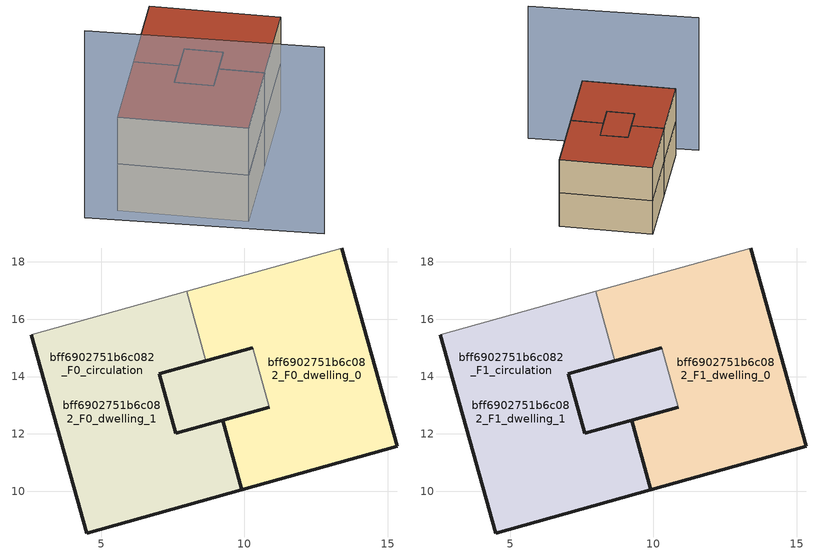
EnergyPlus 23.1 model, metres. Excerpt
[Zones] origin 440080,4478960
bff6902751b6c082_F0_dwelling_0
 floor ground (EU_floor_Construction): 13.4,18.49 15.33,11.56 9.92,10.05 9.24,12.47 10.86,12.93 10.28,15 8.66,14.55 7.98,16.98 z0
 wall outside (EU_wall_Construction): 10.86,12.93 9.24,12.47 9.92,10.05 15.33,11.56 13.4,18.49 z0:3
 wall adiabatic (EU_wall_Construction): 13.4,18.49 7.98,16.98 8.66,14.55 10.28,15 z0:3
 wall to bff6902751b6c082_F0_circulation (EU_wall_Construction): 10.28,15 10.86,12.93 z0:3
bff6902751b6c082_F0_dwelling_1
 floor ground (EU_floor_Construction): 7.98,16.98 8.66,14.55 7.03,14.1 7.61,12.02 9.24,12.47 9.92,10.05 4.5,8.54 2.56,15.46 z0; 10.28,15 10.86,12.93 9.24,12.47 7.61,12.02 7.03,14.1 8.66,14.55 z0
 wall outside (EU_wall_Construction): 2.56,15.46 4.5,8.54 9.92,10.05 9.24,12.47 7.61,12.02 7.03,14.1 8.66,14.55 z0:3
 wall adiabatic (EU_wall_Construction): 8.66,14.55 7.98,16.98 2.56,15.46 z0:3
bff6902751b6c082_F0_circulation
 floor ground (EU_floor_Construction): 7.98,16.98 8.66,14.55 7.03,14.1 7.61,12.02 9.24,12.47 9.92,10.05 4.5,8.54 2.56,15.46 z0; 10.28,15 10.86,12.93 9.24,12.47 7.61,12.02 7.03,14.1 8.66,14.55 z0
 wall outside (EU_wall_Construction): 10.28,15 7.03,14.1 7.61,12.02 10.86,12.93 z0:3
bff6902751b6c082_F1_dwelling_0
 floor to bff6902751b6c082_F0_dwelling_0 (EU_floor_Construction): 13.4,18.49 15.33,11.56 9.92,10.05 9.24,12.47 10.86,12.93 10.28,15 8.66,14.55 7.98,16.98 z3
 wall outside (EU_wall_Construction): 10.86,12.93 9.24,12.47 9.92,10.05 15.33,11.56 13.4,18.49 z3:6
 wall adiabatic (EU_wall_Construction): 13.4,18.49 7.98,16.98 8.66,14.55 10.28,15 z3:6
 wall to bff6902751b6c082_F1_circulation (EU_wall_Construction): 10.28,15 10.86,12.93 z3:6
 roof outside (EU_roof_Construction): 15.33,11.56 13.4,18.49 7.98,16.98 8.66,14.55 10.28,15 10.86,12.93 9.24,12.47 9.92,10.05 z6
bff6902751b6c082_F1_dwelling_1
 floor outside (EU_floor_Construction): 7.98,16.98 8.66,14.55 7.03,14.1 7.61,12.02 9.24,12.47 9.92,10.05 4.5,8.54 2.56,15.46 z3; 10.28,15 10.86,12.93 9.24,12.47 7.61,12.02 7.03,14.1 8.66,14.55 z3
 wall outside (EU_wall_Construction): 2.56,15.46 4.5,8.54 9.92,10.05 9.24,12.47 7.61,12.02 7.03,14.1 8.66,14.55 z3:6
 wall adiabatic (EU_wall_Construction): 8.66,14.55 7.98,16.98 2.56,15.46 z3:6
 roof outside (EU_roof_Construction): 10.86,12.93 10.28,15 8.66,14.55 7.03,14.1 7.61,12.02 9.24,12.47 z6; 9.92,10.05 9.24,12.47 7.61,12.02 7.03,14.1 8.66,14.55 7.98,16.98 2.56,15.46 4.5,8.54 z6
bff6902751b6c082_F1_circulation
 floor to bff6902751b6c082_F0_circulation (EU_floor_Construction): 10.28,15 10.86,12.93 9.24,12.47 7.61,12.02 7.03,14.1 8.66,14.55 z3; 7.98,16.98 8.66,14.55 7.03,14.1 7.61,12.02 9.24,12.47 9.92,10.05 4.5,8.54 2.56,15.46 z3
 wall outside (EU_wall_Construction): 10.28,15 7.03,14.1 7.61,12.02 10.86,12.93 z3:6
 roof outside (EU_roof_Construction): 10.86,12.93 10.28,15 8.66,14.55 7.03,14.1 7.61,12.02 9.24,12.47 z6; 9.92,10.05 9.24,12.47 7.61,12.02 7.03,14.1 8.66,14.55 7.98,16.98 2.56,15.46 4.5,8.54 z6
shading: 1.21,16.77 5.08,4.3 z0:12
[Building]
EU S2 Campaign: North Axis=0; Terrain=City; Solar Distribution=FullExterior
[Site:Location]
Madrid: Latitude=40.5; Longitude=-3.5; Time Zone=1; Elevation=609
[SizingPeriod:WeatherFileDays]
AnnualSizingPeriod: Begin Month=1; Begin Day of Month=1; End Month=12; End Day of Month=31; Day of Week for Start Day=Monday; Use Weather File Daylight Saving Period=No; Use Weather File Rain and Snow Indicators=No
[MATERIAL]
EU_InternalMass_Material: Roughness=MediumRough; Thickness=0.1; Conductivity=1; Density=1800; Specific Heat=900; Thermal Absorptance=0.9; Solar Absorptance=0.7; Visible Absorptance=0.7
[MATERIAL:NOMASS] Roughness=MediumRough; Thermal Absorptance=0.9; Solar Absorptance=0.7; Visible Absorptance=0.7
Name | Thermal Resistance
EU_wall_NoMass | 0.459673
EU_roof_NoMass | 0.495815
EU_floor_NoMass | 0.788942
[CONSTRUCTION]
EU_wall_Construction: EU_wall_NoMass
EU_roof_Construction: EU_roof_NoMass
EU_floor_Construction: EU_floor_NoMass
EU_InternalMass_Construction: EU_InternalMass_Material
[ZONE] Type=1; Multiplier=1; Ceiling Height=autocalculate; Floor Area=autocalculate; Part of Total Floor Area=Yes
Name | Volume
bff6902751b6c082_F0_dwelling_0; bff6902751b6c082_F1_dwelling_0 | 110.445
bff6902751b6c082_F0_dwelling_1; bff6902751b6c082_F1_dwelling_1; bff6902751b6c082_F0_circulation | 132.292
bff6902751b6c082_F1_circulation | 132.291
[INTERNALMASS] Construction=EU_InternalMass_Construction; Surface Area=36.815
Name | Zone or ZoneList
bff6902751b6c082_F0_dwelling_0_EU_InternalMass | bff6902751b6c082_F0_dwelling_0
bff6902751b6c082_F0_dwelling_1_EU_InternalMass | bff6902751b6c082_F0_dwelling_1
bff6902751b6c082_F1_dwelling_0_EU_InternalMass | bff6902751b6c082_F1_dwelling_0
bff6902751b6c082_F1_dwelling_1_EU_InternalMass | bff6902751b6c082_F1_dwelling_1
[OTHEREQUIPMENT] Fuel Type=Electricity; Design Level Calculation Method=Watts/Area; Power per Zone Floor Area=1; Fraction Latent=0; Fraction Radiant=0; Fraction Lost=0; Carbon Dioxide Generation Rate=0; EndUse Subcategory=EU_Step8_InternalGains
Name | Zone or ZoneList or Space or SpaceList | Schedule
EU_Step8_InternalGain_bff6902751b6c082_F0_dwelling_0_f000 | bff6902751b6c082_F0_dwelling_0 | EU_Step8_GainSchedule_bff6902751b6c082_F0_dwelling_0_f000
EU_Step8_InternalGain_bff6902751b6c082_F0_dwelling_1_f000 | bff6902751b6c082_F0_dwelling_1 | EU_Step8_GainSchedule_bff6902751b6c082_F0_dwelling_1_f000
EU_Step8_InternalGain_bff6902751b6c082_F1_dwelling_0_f000 | bff6902751b6c082_F1_dwelling_0 | EU_Step8_GainSchedule_bff6902751b6c082_F1_dwelling_0_f000
EU_Step8_InternalGain_bff6902751b6c082_F1_dwelling_1_f000 | bff6902751b6c082_F1_dwelling_1 | EU_Step8_GainSchedule_bff6902751b6c082_F1_dwelling_1_f000
[ZONEINFILTRATION:DESIGNFLOWRATE] Schedule=EU_AlwaysOn; Design Flow Rate Calculation Method=Flow/Area; Flow Rate per Floor Area=0.0005; Constant Term Coefficient=1; Temperature Term Coefficient=0; Velocity Term Coefficient=0; Velocity Squared Term Coefficient=0
Name | Zone or ZoneList or Space or SpaceList
EU_Circulation_Infiltration_bff6902751b6c082_F0_circulation | bff6902751b6c082_F0_circulation
EU_Circulation_Infiltration_bff6902751b6c082_F1_circulation | bff6902751b6c082_F1_circulation
[ZONEVENTILATION:DESIGNFLOWRATE] Schedule=EU_AlwaysOn; Design Flow Rate Calculation Method=AirChanges/Hour; Air Changes per Hour=0.719161; Ventilation Type=Natural; Fan Pressure Rise=0; Fan Total Efficiency=1; Constant Term Coefficient=1; Temperature Term Coefficient=0; Velocity Term Coefficient=0; Velocity Squared Term Coefficient=0; Minimum Indoor Temperature=-100; Maximum Indoor Temperature=100; Delta Temperature=-100; Minimum Outdoor Temperature=-100; Maximum Outdoor Temperature=100; Maximum Wind Speed=40
Name | Zone or ZoneList or Space or SpaceList
EU_ConstantAir_bff6902751b6c082_F0_dwelling_0 | bff6902751b6c082_F0_dwelling_0
EU_ConstantAir_bff6902751b6c082_F0_dwelling_1 | bff6902751b6c082_F0_dwelling_1
EU_ConstantAir_bff6902751b6c082_F1_dwelling_0 | bff6902751b6c082_F1_dwelling_0
EU_ConstantAir_bff6902751b6c082_F1_dwelling_1 | bff6902751b6c082_F1_dwelling_1
[HVACTEMPLATE:THERMOSTAT] Constant Heating Setpoint=20; Constant Cooling Setpoint=50
EU_HeatOnly_bff6902751b6c082_F0_dwelling_0; EU_HeatOnly_bff6902751b6c082_F0_dwelling_1; EU_HeatOnly_bff6902751b6c082_F1_dwelling_0; EU_HeatOnly_bff6902751b6c082_F1_dwelling_1
[HVACTEMPLATE:ZONE:IDEALLOADSAIRSYSTEM] System Availability Schedule=EU_AlwaysOn; Maximum Heating Supply Air Temperature=50; Minimum Cooling Supply Air Temperature=13; Maximum Heating Supply Air Humidity Ratio=0.0156; Minimum Cooling Supply Air Humidity Ratio=0.0077; Heating Limit=NoLimit; Cooling Limit=NoLimit; Heating Availability Schedule=EU_AlwaysOn; Cooling Availability Schedule=EU_CoolingOff; Dehumidification Control Type=ConstantSensibleHeatRatio; Cooling Sensible Heat Ratio=0.7; Dehumidification Setpoint=60; Humidification Control Type=None; Humidification Setpoint=30; Outdoor Air Method=None; Outdoor Air Flow Rate per Person=0.00944; Outdoor Air Flow Rate per Zone Floor Area=0; Outdoor Air Flow Rate per Zone=0; Demand Controlled Ventilation Type=None; Outdoor Air Economizer Type=NoEconomizer; Heat Recovery Type=None; Sensible Heat Recovery Effectiveness=0.7; Latent Heat Recovery Effectiveness=0.65
Name | Template Thermostat
bff6902751b6c082_F0_dwelling_0 | EU_HeatOnly_bff6902751b6c082_F0_dwelling_0
bff6902751b6c082_F0_dwelling_1 | EU_HeatOnly_bff6902751b6c082_F0_dwelling_1
bff6902751b6c082_F1_dwelling_0 | EU_HeatOnly_bff6902751b6c082_F1_dwelling_0
bff6902751b6c082_F1_dwelling_1 | EU_HeatOnly_bff6902751b6c082_F1_dwelling_1
[SIZING:ZONE] Zone Cooling Design Supply Air Temperature Input Method=SupplyAirTemperature; Zone Cooling Design Supply Air Temperature=13; Zone Heating Design Supply Air Temperature Input Method=SupplyAirTemperature; Zone Heating Design Supply Air Temperature=50; Zone Cooling Design Supply Air Humidity Ratio=0.008; Zone Heating Design Supply Air Humidity Ratio=0.008; Cooling Design Air Flow Method=DesignDay; Cooling Design Air Flow Rate=0; Cooling Minimum Air Flow per Zone Floor Area=0.000762; Cooling Minimum Air Flow=0; Cooling Minimum Air Flow Fraction=0.2; Heating Design Air Flow Method=DesignDay; Heating Design Air Flow Rate=0; Heating Maximum Air Flow per Zone Floor Area=0.002032; Heating Maximum Air Flow=0.141576; Heating Maximum Air Flow Fraction=0.3; Account for Dedicated Outdoor Air System=No; Dedicated Outdoor Air System Control Strategy=NeutralSupplyAir; Dedicated Outdoor Air Low Setpoint Temperature for Design=autosize; Dedicated Outdoor Air High Setpoint Temperature for Design=autosize; Zone Load Sizing Method=Sensible Load Only No Latent Load; Zone Latent Cooling Design Supply Air Humidity Ratio Input Method=HumidityRatioDifference; Zone Cooling Design Supply Air Humidity Ratio Difference=0.005; Zone Latent Heating Design Supply Air Humidity Ratio Input Method=HumidityRatioDifference; Zone Humidification Design Supply Air Humidity Ratio Difference=0.005
bff6902751b6c082_F0_dwelling_0; bff6902751b6c082_F0_dwelling_1; bff6902751b6c082_F1_dwelling_0; bff6902751b6c082_F1_dwelling_1
[SCHEDULE:CONSTANT]
Name | Hourly Value
EU_AlwaysOn | 1
EU_CoolingOff | 0
[SCHEDULE:FILE] Column Number=1; Rows to Skip at Top=0; Number of Hours of Data=8760; Column Separator=Comma; Interpolate to Timestep=No; Minutes per Item=60; Adjust Schedule for Daylight Savings=Yes
Name | File
EU_Step8_GainSchedule_bff6902751b6c082_F0_dwelling_0_f000 | ../../schedules/bff6902751b6c082/bff6902751b6c082_F0_dwelling_0_f000_gain.csv
EU_Step8_GainSchedule_bff6902751b6c082_F0_dwelling_1_f000 | ../../schedules/bff6902751b6c082/bff6902751b6c082_F0_dwelling_1_f000_gain.csv
EU_Step8_GainSchedule_bff6902751b6c082_F1_dwelling_0_f000 | ../../schedules/bff6902751b6c082/bff6902751b6c082_F1_dwelling_0_f000_gain.csv
EU_Step8_GainSchedule_bff6902751b6c082_F1_dwelling_1_f000 | ../../schedules/bff6902751b6c082/bff6902751b6c082_F1_dwelling_1_f000_gain.csv
